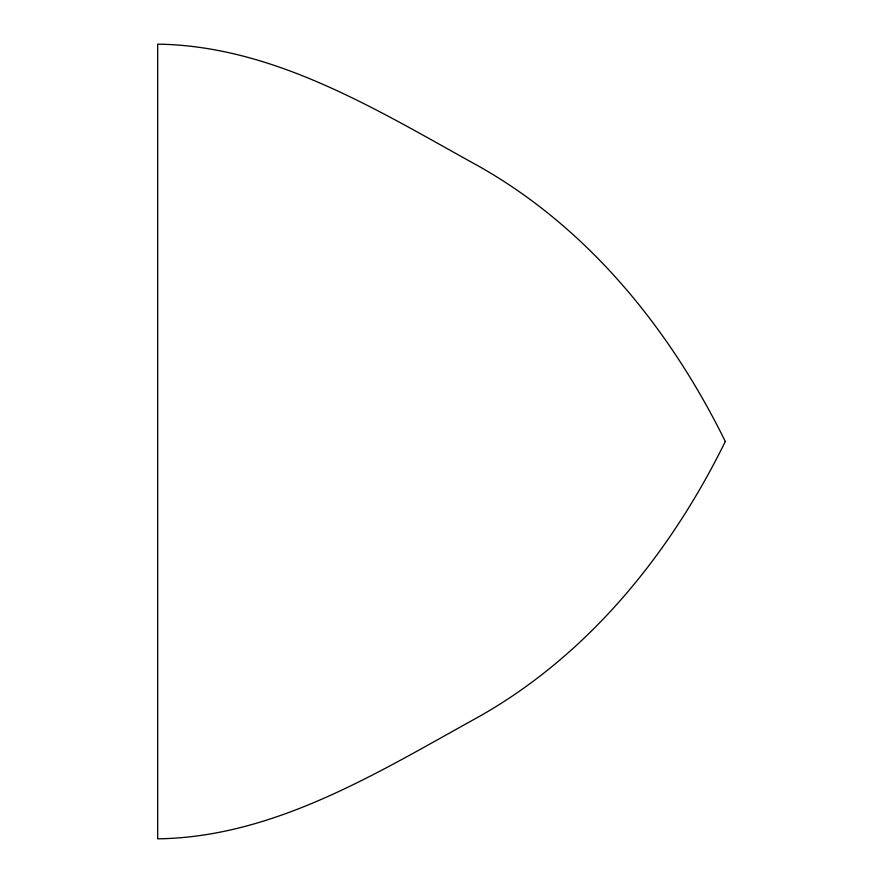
<?xml version="1.0" encoding="UTF-8"?>
<svg xmlns="http://www.w3.org/2000/svg" width="883" height="883" viewBox="0 0 883 883"><rect width="100%" height="100%" fill="white"/><g stroke="black" fill="none" stroke-linecap="round" stroke-linejoin="round"><path stroke-width="1.32" d="M725.318 441.5C670.219 553.542 588.387 654.987 478.476 716.941C378.928 771.808 275.077 837.25 157.682 838.828L157.682 44.15C275.077 45.784 378.928 111.181 478.476 166.059C588.387 228.013 670.219 329.458 725.318 441.5"/></g></svg>
